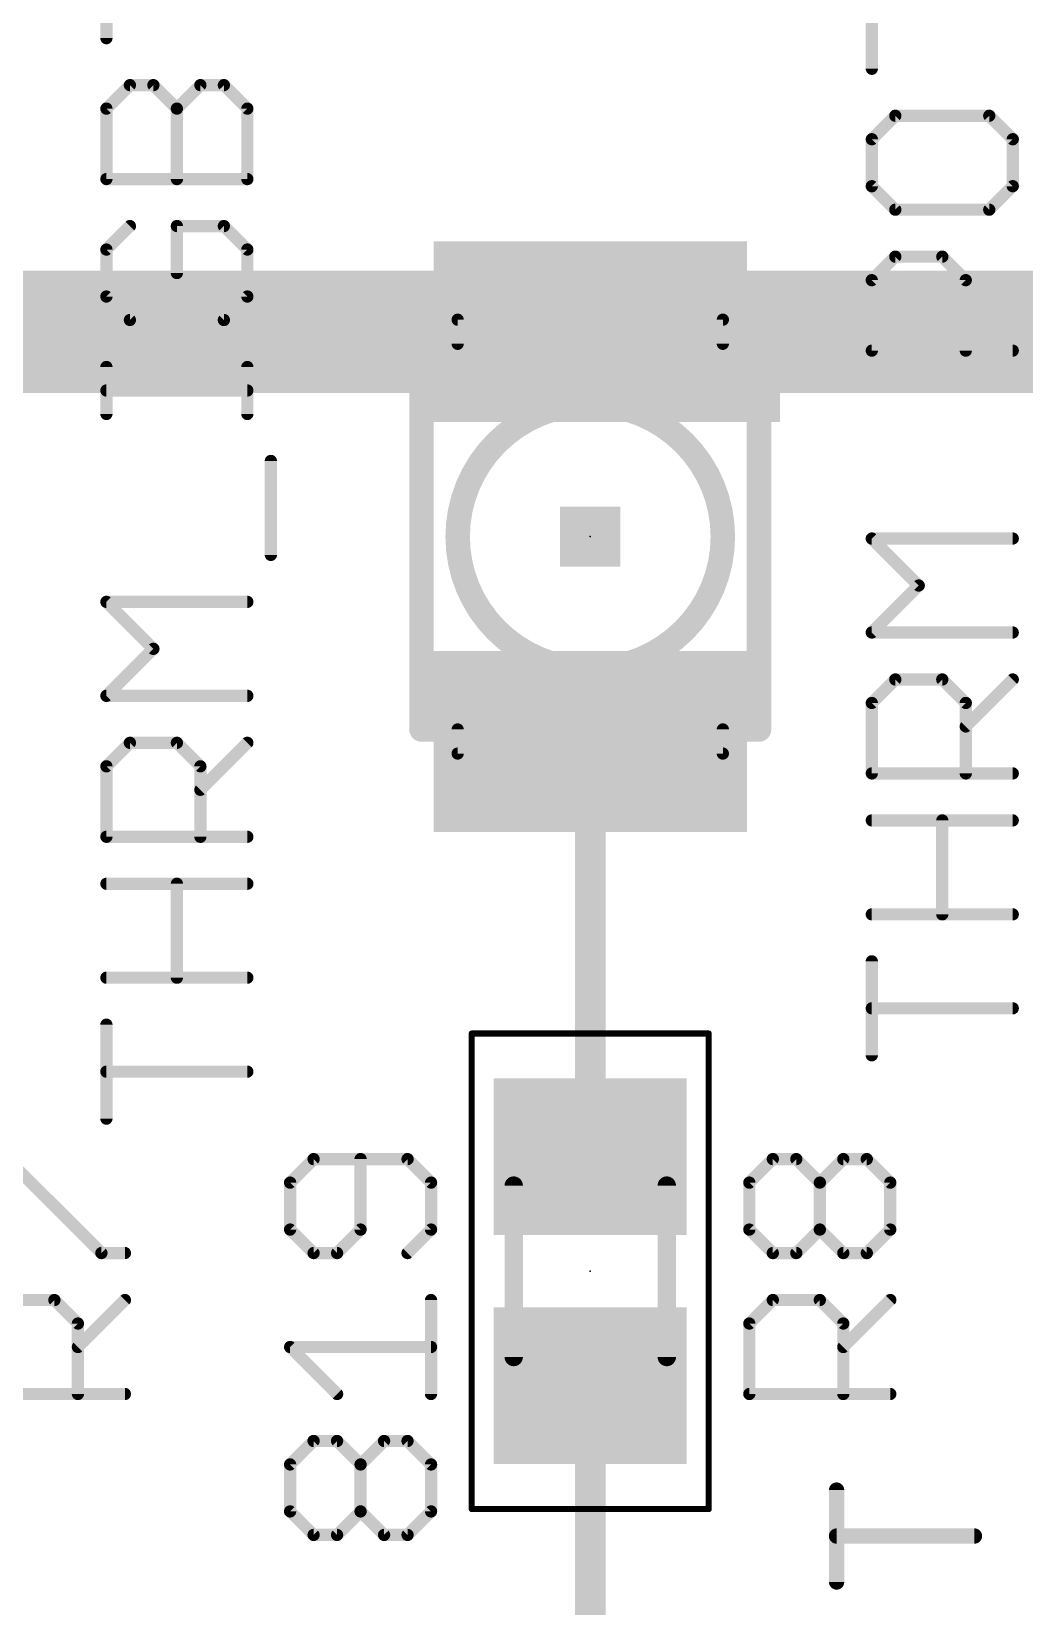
# Model space of a CAD drawing. Extents: x 2.5 to 78.6, y 0 to 52.1.
# Drawn here: x 36.26 to 44.5, y 11.95 to 25.02 of the extents above; entities that cross this region are included whole.
import ezdxf

# ---------------------------------------------------------------- set-up
doc = ezdxf.new("R2010")
doc.units = 0
for name, color, linetype in [('1', 22, 'CONTINUOUS'), ('21', 253, 'CONTINUOUS'), ('23', 7, 'CONTINUOUS'), ('25', 253, 'CONTINUOUS'), ('27', 253, 'CONTINUOUS'), ('39', 22, 'CONTINUOUS'), ('51', 253, 'CONTINUOUS')]:
    doc.layers.add(name, color=color, linetype=linetype)

# ---------------------------------------------------------------- blocks, each defined once
blk = doc.blocks.new('RECT')
blk.add_solid([(-0.5, -0.5), (0.5, -0.5), (-0.5, 0.5), (0.5, 0.5)])

msp = doc.modelspace()

# ---------------------------------------------------------------- linework, layer by layer
at = {"layer": '1'}
for points, const_width in [([(40.894, 22.528), (34.544, 22.528)], 1.016), ([(47.244, 22.528), (40.894, 22.528)], 1.016), ([(40.894, 19.128), (40.894, 15.682)], 0.254), ([(40.894, 13.782), (40.894, 9.652)], 0.254)]:
    msp.add_lwpolyline(points, dxfattribs=dict(at, const_width=const_width))
for points, const_width in [([(40.894, 22.782, 1), (40.894, 22.274)], 0.508), ([(40.894, 22.274, 1), (40.894, 22.782)], 0.508), ([(40.9575, 19.128, 1), (40.8305, 19.128)], 0.127), ([(40.8305, 15.682, 1), (40.9575, 15.682)], 0.127), ([(40.9575, 13.782, 1), (40.8305, 13.782)], 0.127)]:
    msp.add_lwpolyline(points, format="xyb", dxfattribs=dict(at, const_width=const_width))
at = {"layer": '23'}
for p in [(40.894, 20.828), (40.894, 14.732)]:
    msp.add_point(p, dxfattribs=at)
at = {"layer": '25'}
for points, const_width in [([(36.8798, 24.9642), (36.8798, 25.7438)], 0.1016), ([(43.2298, 24.7102), (43.2298, 25.4898)], 0.1016), ([(36.8798, 24.3795), (37.0747, 24.5744)], 0.1016), ([(37.0747, 24.5744), (37.2696, 24.5744)], 0.1016), ([(37.2696, 24.5744), (37.4645, 24.3795)], 0.1016), ([(37.4645, 24.3795), (37.6594, 24.5744)], 0.1016), ([(37.6594, 24.5744), (37.8543, 24.5744)], 0.1016), ([(37.8543, 24.5744), (38.0492, 24.3795)], 0.1016), ([(36.8798, 23.7948), (36.8798, 24.3795)], 0.1016), ([(37.4645, 23.7948), (37.4645, 24.3795)], 0.1016), ([(38.0492, 24.3795), (38.0492, 23.7948)], 0.1016), ([(43.4247, 24.3204), (43.2298, 24.1255)], 0.1016), ([(44.2043, 24.3204), (43.4247, 24.3204)], 0.1016), ([(44.3992, 24.1255), (44.2043, 24.3204)], 0.1016), ([(43.2298, 24.1255), (43.2298, 23.7357)], 0.1016), ([(44.3992, 23.7357), (44.3992, 24.1255)], 0.1016), ([(38.0492, 23.7948), (36.8798, 23.7948)], 0.1016), ([(43.2298, 23.7357), (43.4247, 23.5408)], 0.1016), ([(44.2043, 23.5408), (44.3992, 23.7357)], 0.1016), ([(43.4247, 23.5408), (44.2043, 23.5408)], 0.1016), ([(37.0747, 23.405), (36.8798, 23.2101)], 0.1016), ([(37.8543, 23.405), (37.4645, 23.405)], 0.1016), ([(37.4645, 23.405), (37.4645, 23.0152)], 0.1016), ([(38.0492, 23.2101), (37.8543, 23.405)], 0.1016), ([(36.8798, 23.2101), (36.8798, 22.8203)], 0.1016), ([(38.0492, 22.8203), (38.0492, 23.2101)], 0.1016), ([(43.2298, 22.9561), (43.4247, 23.151)], 0.1016), ([(43.4247, 23.151), (43.8145, 23.151)], 0.1016), ([(43.8145, 23.151), (44.0094, 22.9561)], 0.1016), ([(43.2298, 22.3714), (43.2298, 22.9561)], 0.1016), ([(44.0094, 22.9561), (44.0094, 22.3714)], 0.1016), ([(36.8798, 22.8203), (37.0747, 22.6254)], 0.1016), ([(37.8543, 22.6254), (38.0492, 22.8203)], 0.1016), ([(37.0747, 22.6254), (37.8543, 22.6254)], 0.1016), ([(44.3992, 22.3714), (43.2298, 22.3714)], 0.1016), ([(36.8798, 21.8458), (36.8798, 22.2356)], 0.1016), ([(38.0492, 21.8458), (38.0492, 22.2356)], 0.1016), ([(38.0492, 22.0407), (36.8798, 22.0407)], 0.1016), ([(38.2441, 20.6764), (38.2441, 21.456)], 0.1016), ([(43.6196, 20.4224), (43.2298, 20.8122)], 0.1016), ([(43.2298, 20.8122), (44.3992, 20.8122)], 0.1016), ([(43.2298, 20.0326), (43.6196, 20.4224)], 0.1016), ([(37.2696, 19.8968), (36.8798, 20.2866)], 0.1016), ([(36.8798, 20.2866), (38.0492, 20.2866)], 0.1016), ([(44.3992, 20.0326), (43.2298, 20.0326)], 0.1016), ([(36.8798, 19.507), (37.2696, 19.8968)], 0.1016), ([(43.2298, 19.4479), (43.4247, 19.6428)], 0.1016), ([(43.4247, 19.6428), (43.8145, 19.6428)], 0.1016), ([(43.8145, 19.6428), (44.0094, 19.4479)], 0.1016), ([(44.0094, 19.253), (44.3992, 19.6428)], 0.1016), ([(38.0492, 19.507), (36.8798, 19.507)], 0.1016), ([(43.2298, 18.8632), (43.2298, 19.4479)], 0.1016), ([(44.0094, 19.4479), (44.0094, 18.8632)], 0.1016), ([(36.8798, 18.9223), (37.0747, 19.1172)], 0.1016), ([(37.0747, 19.1172), (37.4645, 19.1172)], 0.1016), ([(37.4645, 19.1172), (37.6594, 18.9223)], 0.1016), ([(37.6594, 18.7274), (38.0492, 19.1172)], 0.1016), ([(36.8798, 18.3376), (36.8798, 18.9223)], 0.1016), ([(37.6594, 18.9223), (37.6594, 18.3376)], 0.1016), ([(44.3992, 18.8632), (43.2298, 18.8632)], 0.1016), ([(43.2298, 18.4734), (44.3992, 18.4734)], 0.1016), ([(43.8145, 17.6938), (43.8145, 18.4734)], 0.1016), ([(38.0492, 18.3376), (36.8798, 18.3376)], 0.1016), ([(36.8798, 17.9478), (38.0492, 17.9478)], 0.1016), ([(37.4645, 17.1682), (37.4645, 17.9478)], 0.1016), ([(44.3992, 17.6938), (43.2298, 17.6938)], 0.1016), ([(43.2298, 16.5244), (43.2298, 17.304)], 0.1016), ([(38.0492, 17.1682), (36.8798, 17.1682)], 0.1016), ([(44.3992, 16.9142), (43.2298, 16.9142)], 0.1016), ([(36.8798, 15.9988), (36.8798, 16.7784)], 0.1016), ([(38.0492, 16.3886), (36.8798, 16.3886)], 0.1016), ([(36.0587, 15.663), (36.8383, 14.8834)], 0.1016), ([(42.2138, 15.4681), (42.4087, 15.663)], 0.1016), ([(42.4087, 15.663), (42.6036, 15.663)], 0.1016), ([(42.6036, 15.663), (42.7985, 15.4681)], 0.1016), ([(42.7985, 15.4681), (42.9934, 15.663)], 0.1016), ([(42.9934, 15.663), (43.1883, 15.663)], 0.1016), ([(43.1883, 15.663), (43.3832, 15.4681)], 0.1016), ([(42.2138, 15.0783), (42.2138, 15.4681)], 0.1016), ([(42.7985, 15.0783), (42.7985, 15.4681)], 0.1016), ([(43.3832, 15.4681), (43.3832, 15.0783)], 0.1016), ([(42.4087, 14.8834), (42.2138, 15.0783)], 0.1016), ([(42.7985, 15.0783), (42.6036, 14.8834)], 0.1016), ([(42.9934, 14.8834), (42.7985, 15.0783)], 0.1016), ([(43.3832, 15.0783), (43.1883, 14.8834)], 0.1016), ([(36.8383, 14.8834), (37.0332, 14.8834)], 0.1016), ([(42.6036, 14.8834), (42.4087, 14.8834)], 0.1016), ([(43.1883, 14.8834), (42.9934, 14.8834)], 0.1016), ([(36.0587, 14.4936), (36.4485, 14.4936)], 0.1016), ([(36.4485, 14.4936), (36.6434, 14.2987)], 0.1016), ([(36.6434, 14.1038), (37.0332, 14.4936)], 0.1016), ([(42.2138, 14.2987), (42.4087, 14.4936)], 0.1016), ([(42.4087, 14.4936), (42.7985, 14.4936)], 0.1016), ([(42.7985, 14.4936), (42.9934, 14.2987)], 0.1016), ([(42.9934, 14.1038), (43.3832, 14.4936)], 0.1016), ([(36.6434, 14.2987), (36.6434, 13.714)], 0.1016), ([(42.2138, 13.714), (42.2138, 14.2987)], 0.1016), ([(42.9934, 14.2987), (42.9934, 13.714)], 0.1016), ([(37.0332, 13.714), (35.8638, 13.714)], 0.1016), ([(43.3832, 13.714), (42.2138, 13.714)], 0.1016), ([(42.9377, 12.1541), (42.9377, 12.9167)], 0.127), ([(44.0817, 12.5354), (42.9377, 12.5354)], 0.127)]:
    msp.add_lwpolyline(points, dxfattribs=dict(at, const_width=const_width))
for points, const_width in [([(36.8544, 24.9642, 1), (36.9052, 24.9642)], 0.0508), ([(43.2044, 24.7102, 1), (43.2552, 24.7102)], 0.0508), ([(37.0747, 24.5998, 1), (37.0747, 24.549)], 0.0508), ([(37.0927, 24.5564, 1), (37.0567, 24.5923)], 0.0508), ([(37.2876, 24.5923, 1), (37.2516, 24.5564)], 0.0508), ([(37.2696, 24.549, 1), (37.2696, 24.5998)], 0.0508), ([(37.6594, 24.5998, 1), (37.6594, 24.549)], 0.0508), ([(37.6774, 24.5564, 1), (37.6414, 24.5923)], 0.0508), ([(37.8723, 24.5923, 1), (37.8363, 24.5564)], 0.0508), ([(37.8543, 24.549, 1), (37.8543, 24.5998)], 0.0508), ([(36.9052, 24.3795, 1), (36.8544, 24.3795)], 0.0508), ([(36.8618, 24.3974, 1), (36.8978, 24.3615)], 0.0508), ([(37.4899, 24.3795, 1), (37.4391, 24.3795)], 0.0508), ([(37.4465, 24.3974, 1), (37.4825, 24.3615)], 0.0508), ([(37.4465, 24.3615, 1), (37.4825, 24.3974)], 0.0508), ([(38.0746, 24.3795, 1), (38.0238, 24.3795)], 0.0508), ([(38.0312, 24.3615, 1), (38.0672, 24.3974)], 0.0508), ([(43.4247, 24.3458, 1), (43.4247, 24.295)], 0.0508), ([(43.4427, 24.3024, 1), (43.4067, 24.3383)], 0.0508), ([(44.2223, 24.3383, 1), (44.1863, 24.3024)], 0.0508), ([(44.2043, 24.295, 1), (44.2043, 24.3458)], 0.0508), ([(43.2552, 24.1255, 1), (43.2044, 24.1255)], 0.0508), ([(43.2118, 24.1434, 1), (43.2478, 24.1075)], 0.0508), ([(44.4246, 24.1255, 1), (44.3738, 24.1255)], 0.0508), ([(44.3812, 24.1075, 1), (44.4172, 24.1434)], 0.0508), ([(36.8798, 23.8202, 1), (36.8798, 23.7694)], 0.0508), ([(36.8544, 23.7948, 1), (36.9052, 23.7948)], 0.0508), ([(37.4391, 23.7948, 1), (37.4899, 23.7948)], 0.0508), ([(38.0238, 23.7948, 1), (38.0746, 23.7948)], 0.0508), ([(38.0492, 23.7694, 1), (38.0492, 23.8202)], 0.0508), ([(43.2478, 23.7536, 1), (43.2118, 23.7177)], 0.0508), ([(44.4172, 23.7177, 1), (44.3812, 23.7536)], 0.0508), ([(43.2044, 23.7357, 1), (43.2552, 23.7357)], 0.0508), ([(44.3738, 23.7357, 1), (44.4246, 23.7357)], 0.0508), ([(43.4247, 23.5662, 1), (43.4247, 23.5154)], 0.0508), ([(43.4067, 23.5228, 1), (43.4427, 23.5587)], 0.0508), ([(44.1863, 23.5587, 1), (44.2223, 23.5228)], 0.0508), ([(44.2043, 23.5154, 1), (44.2043, 23.5662)], 0.0508), ([(37.0927, 23.387, 1), (37.0567, 23.4229)], 0.0508), ([(37.4645, 23.4304, 1), (37.4645, 23.3796)], 0.0508), ([(37.4899, 23.405, 1), (37.4391, 23.405)], 0.0508), ([(37.8723, 23.4229, 1), (37.8363, 23.387)], 0.0508), ([(37.8543, 23.3796, 1), (37.8543, 23.4304)], 0.0508), ([(36.9052, 23.2101, 1), (36.8544, 23.2101)], 0.0508), ([(36.8618, 23.228, 1), (36.8978, 23.1921)], 0.0508), ([(38.0746, 23.2101, 1), (38.0238, 23.2101)], 0.0508), ([(38.0312, 23.1921, 1), (38.0672, 23.228)], 0.0508), ([(43.4247, 23.1764, 1), (43.4247, 23.1256)], 0.0508), ([(43.4427, 23.133, 1), (43.4067, 23.1689)], 0.0508), ([(43.8325, 23.1689, 1), (43.7965, 23.133)], 0.0508), ([(43.8145, 23.1256, 1), (43.8145, 23.1764)], 0.0508), ([(37.4391, 23.0152, 1), (37.4899, 23.0152)], 0.0508), ([(43.2552, 22.9561, 1), (43.2044, 22.9561)], 0.0508), ([(44.0348, 22.9561, 1), (43.984, 22.9561)], 0.0508), ([(36.8978, 22.8382, 1), (36.8618, 22.8023)], 0.0508), ([(38.0672, 22.8023, 1), (38.0312, 22.8382)], 0.0508), ([(43.2118, 22.974, 1), (43.2478, 22.9381)], 0.0508), ([(43.9914, 22.9381, 1), (44.0274, 22.974)], 0.0508), ([(36.8544, 22.8203, 1), (36.9052, 22.8203)], 0.0508), ([(38.0238, 22.8203, 1), (38.0746, 22.8203)], 0.0508), ([(37.0747, 22.6508, 1), (37.0747, 22.6)], 0.0508), ([(37.0567, 22.6074, 1), (37.0927, 22.6433)], 0.0508), ([(37.8363, 22.6433, 1), (37.8723, 22.6074)], 0.0508), ([(37.8543, 22.6, 1), (37.8543, 22.6508)], 0.0508), ([(43.2298, 22.3968, 1), (43.2298, 22.346)], 0.0508), ([(43.2044, 22.3714, 1), (43.2552, 22.3714)], 0.0508), ([(43.984, 22.3714, 1), (44.0348, 22.3714)], 0.0508), ([(44.3992, 22.346, 1), (44.3992, 22.3968)], 0.0508), ([(36.9052, 22.2356, 1), (36.8544, 22.2356)], 0.0508), ([(38.0746, 22.2356, 1), (38.0238, 22.2356)], 0.0508), ([(36.8798, 22.0661, 1), (36.8798, 22.0153)], 0.0508), ([(38.0492, 22.0153, 1), (38.0492, 22.0661)], 0.0508), ([(36.8544, 21.8458, 1), (36.9052, 21.8458)], 0.0508), ([(38.0238, 21.8458, 1), (38.0746, 21.8458)], 0.0508), ([(38.2695, 21.456, 1), (38.2187, 21.456)], 0.0508), ([(43.2478, 20.8302, 1), (43.2118, 20.7942)], 0.0508), ([(43.2298, 20.8376, 1), (43.2298, 20.7868)], 0.0508), ([(44.3992, 20.7868, 1), (44.3992, 20.8376)], 0.0508), ([(38.2187, 20.6764, 1), (38.2695, 20.6764)], 0.0508), ([(43.6376, 20.4044, 1), (43.6016, 20.4404)], 0.0508), ([(43.6016, 20.4044, 1), (43.6376, 20.4404)], 0.0508), ([(36.8978, 20.3046, 1), (36.8618, 20.2686)], 0.0508), ([(36.8798, 20.312, 1), (36.8798, 20.2612)], 0.0508), ([(38.0492, 20.2612, 1), (38.0492, 20.312)], 0.0508), ([(43.2118, 20.0506, 1), (43.2478, 20.0146)], 0.0508), ([(43.2298, 20.058, 1), (43.2298, 20.0072)], 0.0508), ([(44.3992, 20.0072, 1), (44.3992, 20.058)], 0.0508), ([(37.2876, 19.8788, 1), (37.2516, 19.9148)], 0.0508), ([(37.2516, 19.8788, 1), (37.2876, 19.9148)], 0.0508), ([(43.4247, 19.6682, 1), (43.4247, 19.6174)], 0.0508), ([(43.4427, 19.6248, 1), (43.4067, 19.6608)], 0.0508), ([(43.8325, 19.6608, 1), (43.7965, 19.6248)], 0.0508), ([(43.8145, 19.6174, 1), (43.8145, 19.6682)], 0.0508), ([(44.4172, 19.6248, 1), (44.3812, 19.6608)], 0.0508), ([(36.8618, 19.525, 1), (36.8978, 19.489)], 0.0508), ([(36.8798, 19.5324, 1), (36.8798, 19.4816)], 0.0508), ([(38.0492, 19.4816, 1), (38.0492, 19.5324)], 0.0508), ([(43.2118, 19.4659, 1), (43.2478, 19.4299)], 0.0508), ([(43.2552, 19.4479, 1), (43.2044, 19.4479)], 0.0508), ([(44.0348, 19.4479, 1), (43.984, 19.4479)], 0.0508), ([(43.9914, 19.4299, 1), (44.0274, 19.4659)], 0.0508), ([(43.9914, 19.271, 1), (44.0274, 19.235)], 0.0508), ([(37.0747, 19.1426, 1), (37.0747, 19.0918)], 0.0508), ([(37.0927, 19.0992, 1), (37.0567, 19.1352)], 0.0508), ([(37.4825, 19.1352, 1), (37.4465, 19.0992)], 0.0508), ([(37.4645, 19.0918, 1), (37.4645, 19.1426)], 0.0508), ([(38.0672, 19.0992, 1), (38.0312, 19.1352)], 0.0508), ([(36.8618, 18.9403, 1), (36.8978, 18.9043)], 0.0508), ([(36.9052, 18.9223, 1), (36.8544, 18.9223)], 0.0508), ([(37.6848, 18.9223, 1), (37.634, 18.9223)], 0.0508), ([(37.6414, 18.9043, 1), (37.6774, 18.9403)], 0.0508), ([(43.2298, 18.8886, 1), (43.2298, 18.8378)], 0.0508), ([(43.2044, 18.8632, 1), (43.2552, 18.8632)], 0.0508), ([(43.984, 18.8632, 1), (44.0348, 18.8632)], 0.0508), ([(44.3992, 18.8378, 1), (44.3992, 18.8886)], 0.0508), ([(37.6414, 18.7454, 1), (37.6774, 18.7094)], 0.0508), ([(43.2298, 18.4988, 1), (43.2298, 18.448)], 0.0508), ([(43.8399, 18.4734, 1), (43.7891, 18.4734)], 0.0508), ([(44.3992, 18.448, 1), (44.3992, 18.4988)], 0.0508), ([(36.8798, 18.363, 1), (36.8798, 18.3122)], 0.0508), ([(36.8544, 18.3376, 1), (36.9052, 18.3376)], 0.0508), ([(37.634, 18.3376, 1), (37.6848, 18.3376)], 0.0508), ([(38.0492, 18.3122, 1), (38.0492, 18.363)], 0.0508), ([(36.8798, 17.9732, 1), (36.8798, 17.9224)], 0.0508), ([(37.4899, 17.9478, 1), (37.4391, 17.9478)], 0.0508), ([(38.0492, 17.9224, 1), (38.0492, 17.9732)], 0.0508), ([(43.2298, 17.7192, 1), (43.2298, 17.6684)], 0.0508), ([(43.7891, 17.6938, 1), (43.8399, 17.6938)], 0.0508), ([(44.3992, 17.6684, 1), (44.3992, 17.7192)], 0.0508), ([(43.2552, 17.304, 1), (43.2044, 17.304)], 0.0508), ([(36.8798, 17.1936, 1), (36.8798, 17.1428)], 0.0508), ([(37.4391, 17.1682, 1), (37.4899, 17.1682)], 0.0508), ([(38.0492, 17.1428, 1), (38.0492, 17.1936)], 0.0508), ([(43.2298, 16.9396, 1), (43.2298, 16.8888)], 0.0508), ([(44.3992, 16.8888, 1), (44.3992, 16.9396)], 0.0508), ([(36.9052, 16.7784, 1), (36.8544, 16.7784)], 0.0508), ([(43.2044, 16.5244, 1), (43.2552, 16.5244)], 0.0508), ([(36.8798, 16.414, 1), (36.8798, 16.3632)], 0.0508), ([(38.0492, 16.3632, 1), (38.0492, 16.414)], 0.0508), ([(36.8544, 15.9988, 1), (36.9052, 15.9988)], 0.0508), ([(42.4087, 15.6884, 1), (42.4087, 15.6376)], 0.0508), ([(42.4267, 15.645, 1), (42.3907, 15.681)], 0.0508), ([(42.6216, 15.681, 1), (42.5856, 15.645)], 0.0508), ([(42.6036, 15.6376, 1), (42.6036, 15.6884)], 0.0508), ([(42.9934, 15.6884, 1), (42.9934, 15.6376)], 0.0508), ([(43.0114, 15.645, 1), (42.9754, 15.681)], 0.0508), ([(43.2063, 15.681, 1), (43.1703, 15.645)], 0.0508), ([(43.1883, 15.6376, 1), (43.1883, 15.6884)], 0.0508), ([(42.1958, 15.4861, 1), (42.2318, 15.4501)], 0.0508), ([(42.2392, 15.4681, 1), (42.1884, 15.4681)], 0.0508), ([(42.7805, 15.4861, 1), (42.8165, 15.4501)], 0.0508), ([(42.8239, 15.4681, 1), (42.7731, 15.4681)], 0.0508), ([(42.7805, 15.4501, 1), (42.8165, 15.4861)], 0.0508), ([(43.4086, 15.4681, 1), (43.3578, 15.4681)], 0.0508), ([(43.3652, 15.4501, 1), (43.4012, 15.4861)], 0.0508), ([(42.2318, 15.0963, 1), (42.1958, 15.0603)], 0.0508), ([(42.1884, 15.0783, 1), (42.2392, 15.0783)], 0.0508), ([(42.8165, 15.0963, 1), (42.7805, 15.0603)], 0.0508), ([(42.7731, 15.0783, 1), (42.8239, 15.0783)], 0.0508), ([(42.8165, 15.0603, 1), (42.7805, 15.0963)], 0.0508), ([(43.3578, 15.0783, 1), (43.4086, 15.0783)], 0.0508), ([(43.4012, 15.0603, 1), (43.3652, 15.0963)], 0.0508), ([(36.8383, 14.9088, 1), (36.8383, 14.858)], 0.0508), ([(36.8203, 14.8654, 1), (36.8563, 14.9014)], 0.0508), ([(37.0332, 14.858, 1), (37.0332, 14.9088)], 0.0508), ([(42.4087, 14.9088, 1), (42.4087, 14.858)], 0.0508), ([(42.3907, 14.8654, 1), (42.4267, 14.9014)], 0.0508), ([(42.5856, 14.9014, 1), (42.6216, 14.8654)], 0.0508), ([(42.6036, 14.858, 1), (42.6036, 14.9088)], 0.0508), ([(42.9934, 14.9088, 1), (42.9934, 14.858)], 0.0508), ([(42.9754, 14.8654, 1), (43.0114, 14.9014)], 0.0508), ([(43.1703, 14.9014, 1), (43.2063, 14.8654)], 0.0508), ([(43.1883, 14.858, 1), (43.1883, 14.9088)], 0.0508), ([(36.4665, 14.5116, 1), (36.4305, 14.4756)], 0.0508), ([(36.4485, 14.4682, 1), (36.4485, 14.519)], 0.0508), ([(37.0512, 14.4756, 1), (37.0152, 14.5116)], 0.0508), ([(42.4087, 14.519, 1), (42.4087, 14.4682)], 0.0508), ([(42.4267, 14.4756, 1), (42.3907, 14.5116)], 0.0508), ([(42.8165, 14.5116, 1), (42.7805, 14.4756)], 0.0508), ([(42.7985, 14.4682, 1), (42.7985, 14.519)], 0.0508), ([(43.4012, 14.4756, 1), (43.3652, 14.5116)], 0.0508), ([(36.6688, 14.2987, 1), (36.618, 14.2987)], 0.0508), ([(36.6254, 14.2807, 1), (36.6614, 14.3167)], 0.0508), ([(42.1958, 14.3167, 1), (42.2318, 14.2807)], 0.0508), ([(42.2392, 14.2987, 1), (42.1884, 14.2987)], 0.0508), ([(43.0188, 14.2987, 1), (42.968, 14.2987)], 0.0508), ([(42.9754, 14.2807, 1), (43.0114, 14.3167)], 0.0508), ([(36.6254, 14.1218, 1), (36.6614, 14.0858)], 0.0508), ([(42.9754, 14.1218, 1), (43.0114, 14.0858)], 0.0508), ([(36.618, 13.714, 1), (36.6688, 13.714)], 0.0508), ([(37.0332, 13.6886, 1), (37.0332, 13.7394)], 0.0508), ([(42.2138, 13.7394, 1), (42.2138, 13.6886)], 0.0508), ([(42.1884, 13.714, 1), (42.2392, 13.714)], 0.0508), ([(42.968, 13.714, 1), (43.0188, 13.714)], 0.0508), ([(43.3832, 13.6886, 1), (43.3832, 13.7394)], 0.0508), ([(42.9695, 12.9167, 1), (42.906, 12.9167)], 0.0635), ([(42.9377, 12.5671, 1), (42.9377, 12.5036)], 0.0635), ([(44.0817, 12.5036, 1), (44.0817, 12.5671)], 0.0635), ([(42.906, 12.1541, 1), (42.9695, 12.1541)], 0.0635)]:
    msp.add_lwpolyline(points, format="xyb", dxfattribs=dict(at, const_width=const_width))
at = {"layer": '27', "const_width": 0.1016}
for points in [[(38.5987, 15.663), (38.4038, 15.4681)], [(39.3783, 15.663), (38.5987, 15.663)], [(38.9885, 15.0783), (38.9885, 15.663)], [(39.5732, 15.4681), (39.3783, 15.663)], [(38.4038, 15.4681), (38.4038, 15.0783)], [(39.5732, 15.0783), (39.5732, 15.4681)], [(38.4038, 15.0783), (38.5987, 14.8834)], [(38.7936, 14.8834), (38.9885, 15.0783)], [(39.3783, 14.8834), (39.5732, 15.0783)], [(38.5987, 14.8834), (38.7936, 14.8834)], [(39.5732, 13.714), (39.5732, 14.4936)], [(38.7936, 13.714), (38.4038, 14.1038)], [(38.4038, 14.1038), (39.5732, 14.1038)], [(38.4038, 13.1293), (38.5987, 13.3242)], [(38.5987, 13.3242), (38.7936, 13.3242)], [(38.7936, 13.3242), (38.9885, 13.1293)], [(38.9885, 13.1293), (39.1834, 13.3242)], [(39.1834, 13.3242), (39.3783, 13.3242)], [(39.3783, 13.3242), (39.5732, 13.1293)], [(38.4038, 12.7395), (38.4038, 13.1293)], [(38.9885, 12.7395), (38.9885, 13.1293)], [(39.5732, 13.1293), (39.5732, 12.7395)], [(38.5987, 12.5446), (38.4038, 12.7395)], [(38.9885, 12.7395), (38.7936, 12.5446)], [(39.1834, 12.5446), (38.9885, 12.7395)], [(39.5732, 12.7395), (39.3783, 12.5446)], [(38.7936, 12.5446), (38.5987, 12.5446)], [(39.3783, 12.5446), (39.1834, 12.5446)]]:
    msp.add_lwpolyline(points, dxfattribs=at)
at = {"layer": '27', "const_width": 0.0508}
for points in [[(38.5987, 15.6884, 1), (38.5987, 15.6376)], [(38.6167, 15.645, 1), (38.5807, 15.681)], [(39.0139, 15.663, 1), (38.9631, 15.663)], [(39.3963, 15.681, 1), (39.3603, 15.645)], [(39.3783, 15.6376, 1), (39.3783, 15.6884)], [(38.3858, 15.4861, 1), (38.4218, 15.4501)], [(38.4292, 15.4681, 1), (38.3784, 15.4681)], [(39.5986, 15.4681, 1), (39.5478, 15.4681)], [(39.5552, 15.4501, 1), (39.5912, 15.4861)], [(38.4218, 15.0963, 1), (38.3858, 15.0603)], [(38.3784, 15.0783, 1), (38.4292, 15.0783)], [(38.9631, 15.0783, 1), (39.0139, 15.0783)], [(39.0065, 15.0603, 1), (38.9705, 15.0963)], [(39.5478, 15.0783, 1), (39.5986, 15.0783)], [(39.5912, 15.0603, 1), (39.5552, 15.0963)], [(38.5987, 14.9088, 1), (38.5987, 14.858)], [(38.5807, 14.8654, 1), (38.6167, 14.9014)], [(38.7756, 14.9014, 1), (38.8116, 14.8654)], [(38.7936, 14.858, 1), (38.7936, 14.9088)], [(39.3603, 14.9014, 1), (39.3963, 14.8654)], [(39.5986, 14.4936, 1), (39.5478, 14.4936)], [(38.4218, 14.1218, 1), (38.3858, 14.0858)], [(38.4038, 14.1292, 1), (38.4038, 14.0784)], [(39.5732, 14.0784, 1), (39.5732, 14.1292)], [(38.7756, 13.696, 1), (38.8116, 13.732)], [(39.5478, 13.714, 1), (39.5986, 13.714)], [(38.5987, 13.3496, 1), (38.5987, 13.2988)], [(38.6167, 13.3062, 1), (38.5807, 13.3422)], [(38.8116, 13.3422, 1), (38.7756, 13.3062)], [(38.7936, 13.2988, 1), (38.7936, 13.3496)], [(39.1834, 13.3496, 1), (39.1834, 13.2988)], [(39.2014, 13.3062, 1), (39.1654, 13.3422)], [(39.3963, 13.3422, 1), (39.3603, 13.3062)], [(39.3783, 13.2988, 1), (39.3783, 13.3496)], [(38.3858, 13.1473, 1), (38.4218, 13.1113)], [(38.4292, 13.1293, 1), (38.3784, 13.1293)], [(38.9705, 13.1473, 1), (39.0065, 13.1113)], [(39.0139, 13.1293, 1), (38.9631, 13.1293)], [(38.9705, 13.1113, 1), (39.0065, 13.1473)], [(39.5986, 13.1293, 1), (39.5478, 13.1293)], [(39.5552, 13.1113, 1), (39.5912, 13.1473)], [(38.4218, 12.7575, 1), (38.3858, 12.7215)], [(38.3784, 12.7395, 1), (38.4292, 12.7395)], [(39.0065, 12.7575, 1), (38.9705, 12.7215)], [(38.9631, 12.7395, 1), (39.0139, 12.7395)], [(39.0065, 12.7215, 1), (38.9705, 12.7575)], [(39.5478, 12.7395, 1), (39.5986, 12.7395)], [(39.5912, 12.7215, 1), (39.5552, 12.7575)], [(38.5987, 12.57, 1), (38.5987, 12.5192)], [(38.5807, 12.5266, 1), (38.6167, 12.5626)], [(38.7756, 12.5626, 1), (38.8116, 12.5266)], [(38.7936, 12.5192, 1), (38.7936, 12.57)], [(39.1834, 12.57, 1), (39.1834, 12.5192)], [(39.1654, 12.5266, 1), (39.2014, 12.5626)], [(39.3603, 12.5626, 1), (39.3963, 12.5266)], [(39.3783, 12.5192, 1), (39.3783, 12.57)]]:
    msp.add_lwpolyline(points, format="xyb", dxfattribs=at)
at = {"layer": '39', "const_width": 0.0508}
for points in [[(39.911, 12.759), (39.911, 16.705)], [(39.911, 16.705), (41.877, 16.705)], [(41.877, 16.705), (41.877, 12.759)], [(41.877, 12.759), (39.911, 12.759)]]:
    msp.add_lwpolyline(points, dxfattribs=at)
at = {"layer": '39', "const_width": 0.0254}
for points in [[(39.9237, 16.705, 1), (39.8983, 16.705)], [(39.911, 16.7177, 1), (39.911, 16.6923)], [(41.8897, 16.705, 1), (41.8643, 16.705)], [(41.877, 16.6923, 1), (41.877, 16.7177)], [(39.911, 12.7717, 1), (39.911, 12.7463)], [(39.8983, 12.759, 1), (39.9237, 12.759)], [(41.8643, 12.759, 1), (41.8897, 12.759)], [(41.877, 12.7463, 1), (41.877, 12.7717)]]:
    msp.add_lwpolyline(points, format="xyb", dxfattribs=at)
at = {"layer": '51'}
for points, const_width in [([(41.994, 22.628), (39.794, 22.628)], 0.1016), ([(39.794, 22.628), (39.794, 22.428)], 0.1016), ([(41.994, 22.428), (41.994, 22.628)], 0.1016), ([(39.794, 22.428), (39.494, 22.428)], 0.2032), ([(39.494, 22.428), (39.494, 19.228)], 0.2032), ([(41.744, 22.428), (39.794, 22.428)], 0.2032), ([(41.994, 22.428), (41.744, 22.428)], 0.2032), ([(41.744, 22.428), (42.294, 21.878)], 0.2032), ([(42.294, 22.428), (41.994, 22.428)], 0.2032), ([(42.294, 21.878), (42.294, 22.428)], 0.2032), ([(42.294, 19.228), (42.294, 21.878)], 0.2032), ([(39.494, 19.228), (39.794, 19.228)], 0.2032), ([(39.794, 19.228), (41.994, 19.228)], 0.2032), ([(39.794, 19.028), (39.794, 19.228)], 0.1016), ([(41.994, 19.228), (42.294, 19.228)], 0.2032), ([(41.994, 19.228), (41.994, 19.028)], 0.1016), ([(41.994, 19.028), (39.794, 19.028)], 0.1016), ([(40.259, 14.0208), (40.259, 15.4432)], 0.1524), ([(41.529, 14.0208), (41.529, 15.4432)], 0.1524)]:
    msp.add_lwpolyline(points, dxfattribs=dict(at, const_width=const_width))
for points, const_width in [([(39.794, 22.6534, 1), (39.794, 22.6026)], 0.0508), ([(39.8194, 22.628, 1), (39.7686, 22.628)], 0.0508), ([(42.0194, 22.628, 1), (41.9686, 22.628)], 0.0508), ([(41.994, 22.6026, 1), (41.994, 22.6534)], 0.0508), ([(39.494, 22.4788, 1), (39.494, 22.3772)], 0.1016), ([(39.5448, 22.428, 1), (39.4432, 22.428)], 0.1016), ([(39.794, 22.4788, 1), (39.794, 22.3772)], 0.1016), ([(39.794, 22.3772, 1), (39.794, 22.4788)], 0.1016), ([(41.744, 22.4788, 1), (41.744, 22.3772)], 0.1016), ([(41.7799, 22.4639, 1), (41.7081, 22.3921)], 0.1016), ([(41.744, 22.3772, 1), (41.744, 22.4788)], 0.1016), ([(41.994, 22.4788, 1), (41.994, 22.3772)], 0.1016), ([(41.994, 22.3772, 1), (41.994, 22.4788)], 0.1016), ([(42.3448, 22.428, 1), (42.2432, 22.428)], 0.1016), ([(42.294, 22.3772, 1), (42.294, 22.4788)], 0.1016), ([(39.7686, 22.428, 1), (39.8194, 22.428)], 0.0508), ([(41.9686, 22.428, 1), (42.0194, 22.428)], 0.0508), ([(40.894, 19.728, 1), (40.894, 21.928, 1), (40.894, 19.728)], 0.2032), ([(42.3448, 21.878, 1), (42.2432, 21.878)], 0.1016), ([(42.2581, 21.8421, 1), (42.3299, 21.9139)], 0.1016), ([(42.2432, 21.878, 1), (42.3448, 21.878)], 0.1016), ([(39.494, 19.2788, 1), (39.494, 19.1772)], 0.1016), ([(39.4432, 19.228, 1), (39.5448, 19.228)], 0.1016), ([(39.794, 19.2788, 1), (39.794, 19.1772)], 0.1016), ([(39.794, 19.1772, 1), (39.794, 19.2788)], 0.1016), ([(39.8194, 19.228, 1), (39.7686, 19.228)], 0.0508), ([(41.994, 19.2788, 1), (41.994, 19.1772)], 0.1016), ([(41.994, 19.1772, 1), (41.994, 19.2788)], 0.1016), ([(42.0194, 19.228, 1), (41.9686, 19.228)], 0.0508), ([(42.2432, 19.228, 1), (42.3448, 19.228)], 0.1016), ([(42.294, 19.1772, 1), (42.294, 19.2788)], 0.1016), ([(39.794, 19.0534, 1), (39.794, 19.0026)], 0.0508), ([(39.7686, 19.028, 1), (39.8194, 19.028)], 0.0508), ([(41.9686, 19.028, 1), (42.0194, 19.028)], 0.0508), ([(41.994, 19.0026, 1), (41.994, 19.0534)], 0.0508), ([(40.2971, 15.4432, 1), (40.2209, 15.4432)], 0.0762), ([(41.5671, 15.4432, 1), (41.4909, 15.4432)], 0.0762), ([(40.2209, 14.0208, 1), (40.2971, 14.0208)], 0.0762), ([(41.4909, 14.0208, 1), (41.5671, 14.0208)], 0.0762)]:
    msp.add_lwpolyline(points, format="xyb", dxfattribs=dict(at, const_width=const_width))

# ---------------------------------------------------------------- block references
at = {"layer": '1'}
for p, xscale, yscale, rotation in [((40.894, 22.528), 2.6, 1.5, 180), ((40.894, 19.128), 2.6, 1.5, 180), ((40.894, 15.682), 1.3, 1.6, 270), ((40.894, 13.782), 1.3, 1.6, 270)]:
    msp.add_blockref('RECT', p, dxfattribs=dict(at, xscale=xscale, yscale=yscale, rotation=rotation))
at = {"layer": '21', "rotation": 180}
for p, xscale, yscale in [((42.3565, 22.153), 0.225, 0.75), ((40.894, 20.828), 0.5, 0.5)]:
    msp.add_blockref('RECT', p, dxfattribs=dict(at, xscale=xscale, yscale=yscale))
at = {"layer": '51', "xscale": 0.3556, "yscale": 1.4224, "rotation": 270}
for p in [(40.894, 15.5956), (40.894, 13.8684)]:
    msp.add_blockref('RECT', p, dxfattribs=at)

doc.saveas('drawing.dxf')
